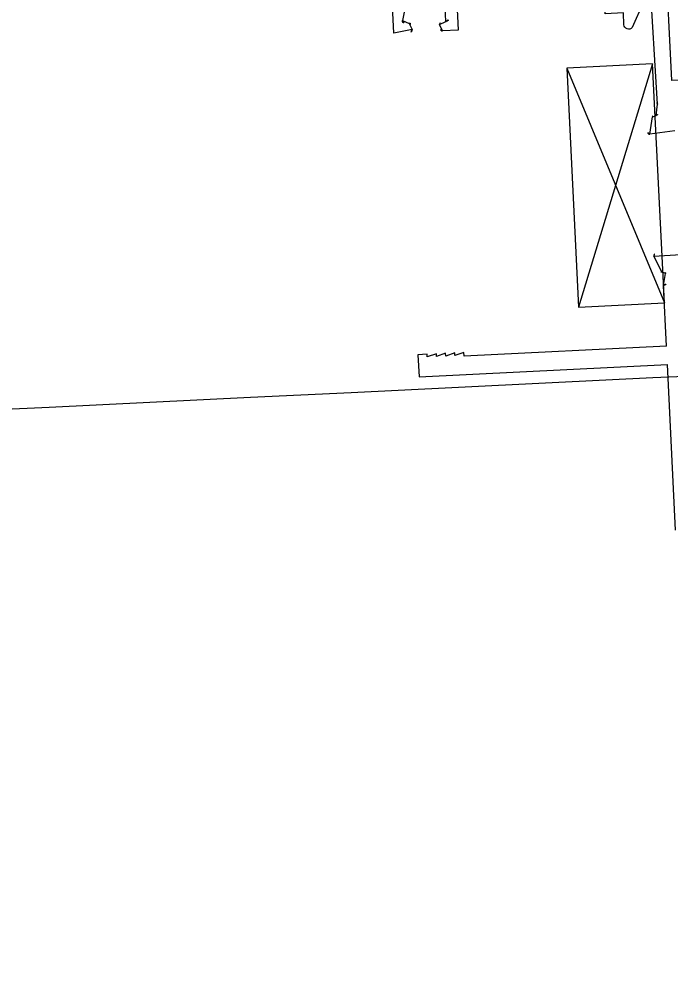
# Model space of a CAD drawing. Header units: inches. Extents: x 0 to 1813292486, y 0 to 3473589894.
# Drawn here: x 600625345.5 to 600625416.3, y 3473201262.9 to 3473201365.9 of the extents above; entities that cross this region are included whole.
import ezdxf

# ---------------------------------------------------------------- set-up
doc = ezdxf.new("R2010")
doc.units = ezdxf.units.IN
doc.header["$LTSCALE"] = 1000
doc.header["$MEASUREMENT"] = 0
for name, color, linetype in [('A-Anno-Note', 241, 'Continuous'), ('AX-MALL-P02-200$0$A-Anno-Note', 241, 'Continuous'), ('AX-MALL-WALL-P02$0$A-Anno-Note', 241, 'Continuous'), ('AX-MALL-WALL-P02-QT$0$A-Anno-Note', 241, 'Continuous'), ('AX-MALL-WALL-P02-QT$0$A-Curt', 151, 'Continuous'), ('AX-MALL-WALL-P02-QT$0$A-Detl-Patt', 8, 'Continuous'), ('AX-MALL-WALL-P02-QT$0$A-Detl-Thin', 131, 'Continuous')]:
    doc.layers.add(name, color=color, linetype=linetype)
doc.layers.add('AX-MALL-WALL-P02-QT$0$AM_SUPPR', color=6, linetype='Continuous', lineweight=30)

# ---------------------------------------------------------------- blocks, each defined once
blk = doc.blocks.new('AX-MALL-WALL-P02-QT$0$tj')
at = {"layer": 'AX-MALL-WALL-P02-QT$0$A-Detl-Patt'}
h = blk.add_hatch(dxfattribs=at)
h.set_pattern_fill('STEEL', color=256, scale=100.0000000000001, angle=50.43183869082386)
h.set_pattern_definition([(75.00000000004839, (-14278.19445574284, 156289.8254051208), (-153.3407249234246, 41.08752340989569), []), (75.00000000004839, (-14317.88195610046, 156358.5661673546), (-153.3407249234246, 41.08752340989569), [])])
edge = h.paths.add_edge_path()
edge.add_arc((274302.9537697641, 370915.3693751197), 354853.2281302969, 270.9601093956941, 275.9513128638887)
edge.add_line((311095.3180618286, 17974.67259407043), (323404.2928284407, 17664.898229599))
edge.add_arc((337498.5854798314, -5423.033113246463), 27049.98445535583, 84.4296474408203, 121.40245730350341, ccw=False)
edge.add_line((340124.270958662, 21499.21483898163), (352435.6233639717, 23411.5238032341))
edge.add_line((352435.6233639717, 23411.5238032341), (352460.3320846558, 23263.57286787033))
edge.add_arc((262948.9762239404, 558936.3422532297), 543099.989586636, 279.486523026639, 288.5053300047131)
edge.add_line((435325.042740941, 43917.80823612213), (435185.9318172932, 44187.60760259628))
edge.add_arc((262948.9762341097, 558936.342259489), 542799.9895904897, 279.51816553668203, 288.50044427399206, ccw=False)
edge.add_line((352706.5441896915, 23608.95860147476), (352681.7270303965, 23756.88773488998))
edge.add_line((352681.7270303965, 23756.88773488998), (340117.7681742907, 21803.84383869171))
edge.add_arc((337510.0970116529, -5455.006554111635), 27383.29552171703, 84.53552636432372, 121.2026843873002)
edge.add_line((323323.7129554749, 17967.02113437653), (311085.7617697716, 18275.00808191299))
edge.add_arc((274273.8104503512, 371474.5356685471), 355112.6948552598, 270.96411062040687, 275.9501261722048, ccw=False)
edge.add_line((280248.9759351015, 16412.11376953125), (280248.9759185314, 16111.96136569977))
blk = doc.blocks.new('AX-MALL-WALL-P02-QT$0$A$C45704BEF')
at = {"color": 3, "ltscale": 10}
blk.add_lwpolyline([(18.80000000074506, -25.00024726614356), (17.5, -25.00024726614356), (17.5, -23.00024726614356), (15.49870925210416, -23.00024726614356), (15.49870925210416, -6.999231616035104), (18.4997000452131, -6.999231616035104), (18.49987648613751, -5.299231618642807, 0.4142135623695433), (18.19987648539245, -4.999231617897749), (17.80005405470729, -4.999231617897749, 0.4140000559725384), (17.50005413405597, -5.299012914299965), (17.49969883821905, -5.699499286711216, -0.483847094079415), (17.13052784092724, -5.991148311644793), (15.89966636151075, -5.699231617152691), (15.89966636151075, -1.299031617119908), (17.1397417280823, -1.005294770002365, -0.4741802569087657), (17.49969902634621, -1.298974558711052), (17.50005413405597, -1.699460931122303, 0.4140000559734259), (17.80005405470729, -1.999242229387164), (18.19987648539245, -1.999242229387164, 0.4142135624494586), (18.49987648613751, -1.699242228642106), (18.49987648613751, 0.0007206704467535019), (0, 0), (0, -22.90028521977365), (1, -22.90028521977365), (1, -22.40028521977365), (3, -22.40028521977365, -0.414213562373095), (3.5, -22.90028521977365), (3.5, -25.00028521940112), (2.913615984842181, -25.46520863845944, 0.4988684829111732), (2.92562854103744, -25.94440526142716), (5.025628542527556, -27.44440526142716, 0.8192868568614478), (5.455046217888594, -27.04232501238585), (4.5, -25.50028521940112), (4.5, -22.90028521977365, 0.414213562373095), (3, -21.40028521977365), (1, -21.40028521977365), (1, -3.19995454326272, -0.4142094303452601), (3.199968963861465, -0.9999545440077782), (14.5, -0.9996059481054544), (14.5, -5.999231616035104), (14.5, -5.999231616035104), (14.5, -24.00024726614356), (16.5, -24.00024726614356), (16.5, -25.00024726614356), (16.5, -27.20351210050285, 0.6582415972160955), (17.34365977905691, -27.56668968312442), (19.14365977980196, -25.86342484690249, 0.6827143578984822), (18.79383949562907, -25.00028521940112)], format="xyb", dxfattribs=at)
blk = doc.blocks.new('AX-MALL-WALL-P02-QT$0$A$C5DA96DE0')
at = {"layer": 'AX-MALL-WALL-P02-QT$0$AM_SUPPR', "color": 3}
for points in [[(19.96204045787454, 43.32127769291401), (22.68255708739161, 43.10076105967164, 0.5486187836891172), (22.88792676106095, 43.36840402893722), (22.30557438544929, 44.96840402670205, 0.3152987896086648), (22.11763586290181, 45.10000000149012), (21.89998823590577, 45.09999999962747, -0.4142135651008757), (21.69998823665082, 45.29999999888241), (21.69998823478818, 46.29999999888241, -0.414213562373095), (21.99998823739588, 46.59999999962747), (22.00029997527599, 73.89985392801464)], [(22.00005050562322, 19.99999999813735), (21.99998823739588, 26.59999999962747, -0.414213562429924), (21.69998823665082, 26.90000000037253), (21.69998823478818, 27.89999999850988, -0.4142135620321224), (21.89998823776841, 28.09999999962747), (22.11763586103916, 28.09999999776483, 0.3152987889515711), (22.30557438544929, 28.23159596882761), (22.88792676106095, 29.83159597218037, 0.5486187865199976), (22.68255708925426, 30.0992389395833), (19.96204045601189, 29.87872230820358, 0.1763269806166101)]]:
    blk.add_lwpolyline(points, format="xyb", dxfattribs=at)
for points in [[(-19.80001176521182, 103), (-19.80001176521182, 103), (-19.80001176334918, 74.70021012239158), (-19.00001176446676, 73.70021012239158), (-19.00001176446676, 68.70021012239158), (-19.00001176446676, 63.70021012239158), (-20.00001176446676, 62.70021012611687), (-20.00001176446676, 48.79999999888241), (19.99998823553324, 48.79999999701977), (19.99998823739588, 62.70021012425423), (18.99998823739588, 63.70021012425423), (18.99998823739588, 68.70021012239158), (18.99998823553324, 73.70021012425423), (19.79998823814094, 74.70021012052894), (19.79998823814094, 103), (-19.80001176521182, 103)], [(22.00026272051036, 0), (22.00006804615259, 18.00577012822032)], [(21.99999776296318, 20.00577012635767), (43.9999977555126, 20.00634960085154), (43.99998722039163, 20.40634960122406), (44.99999512173235, 20.10637594014406), (44.99998722039163, 20.40637594088912), (45.99999512173235, 20.10640227980912), (45.99998722039163, 20.40640228055418), (46.99999512173235, 20.10642861947417), (46.99998722039163, 20.40642862021923), (47.99999511986971, 20.10645495913923), (47.99998721852899, 20.40645495988429), (48.99998721852899, 20.40648129954934), (49.00005043298006, 18.00648130103946), (22.00006804615259, 18.00577012822032)]]:
    blk.add_lwpolyline(points, dxfattribs=at)
blk = doc.blocks.new('AX-MALL-WALL-P02-QT$0$A$C3B8A2171')
at = {"color": 6}
for p, q in [((22.00012849643826, 27), (31.33094626852107, 1)), ((31.33094626478851, 27), (22.00012850017083, 1))]:
    blk.add_line(p, q, dxfattribs=at)
blk.add_lwpolyline([(22.00012849643826, 27), (31.33094626478851, 27), (31.33094626852107, 1), (22.00012850017083, 1)], close=True, dxfattribs=at)
at = {"color": 6, "ltscale": 10}
blk.add_blockref('AX-MALL-WALL-P02-QT$0$A$C5DA96DE0', (7.275957614183426e-12, -23.70584608986974), dxfattribs=at)
at = {"color": 6, "ltscale": 10, "rotation": 270}
blk.add_blockref('AX-MALL-WALL-P02-QT$0$A$C45704BEF', (49.90041371808184, 50.19399150274694), dxfattribs=at)
blk = doc.blocks.new('AX-MALL-WALL-P02-QT$0$A$C72905B8B')
at = {"color": 6, "ltscale": 10}
blk.add_blockref('AX-MALL-WALL-P02-QT$0$A$C3B8A2171', (204.2872329074889, 73.70584626682103), dxfattribs=at)
blk = doc.blocks.new('AX-MALL-WALL-P02-QT$0$mqst2')
at = {"color": 6, "ltscale": 10, "xscale": -1, "rotation": 2.801950409771166}
blk.add_blockref('AX-MALL-WALL-P02-QT$0$A$C72905B8B', (412055.2216498852, -46002.52870845795), dxfattribs=at)
blk = doc.blocks.new('AX-MALL-WALL-P02-QT')
at = {"layer": 'AX-MALL-WALL-P02-QT$0$A-Curt'}
for centre, radius, start, end in [((600585645.7257358, 3473560475.275139), 539866.6240263698, 252.221534395925, 252.3701119556276), ((600585645.7257988, 3473560475.275107), 539933.2906824494, 252.2215239052971, 252.370111948219), ((600585645.7256585, 3473560475.275129), 539999.9573277172, 252.2215134395531, 252.3701119631175)]:
    blk.add_arc(centre, radius, start, end, dxfattribs=at)
at = {"layer": 'AX-MALL-WALL-P02-QT$0$A-Anno-Note', "rotation": 339.5681613092181}
blk.add_blockref('AX-MALL-WALL-P02-QT$0$mqst2', (600052179.2710491, 3473232742.396311), dxfattribs=at)
at = {"layer": 'AX-MALL-WALL-P02-QT$0$A-Detl-Thin', "rotation": 339.5681613091762}
blk.add_blockref('AX-MALL-WALL-P02-QT$0$tj', (600144118.6961328, 3473128496.287411), dxfattribs=at)
blk = doc.blocks.new('AX-MALL-WALL-P02')
at = {"layer": 'AX-MALL-WALL-P02$0$A-Anno-Note'}
blk.add_blockref('AX-MALL-WALL-P02-QT', (0, 0), dxfattribs=at)
blk = doc.blocks.new('AX-MALL-P02-200')
at = {"layer": 'AX-MALL-P02-200$0$A-Anno-Note'}
blk.add_blockref('AX-MALL-WALL-P02', (0, 0), dxfattribs=at)

msp = doc.modelspace()

# ---------------------------------------------------------------- block references
at = {"layer": 'A-Anno-Note', "rotation": 20.43183869077545}
msp.add_blockref('AX-MALL-P02-200', (1250392458.527329, 9048125.682563305), dxfattribs=at)

doc.saveas('drawing.dxf')
